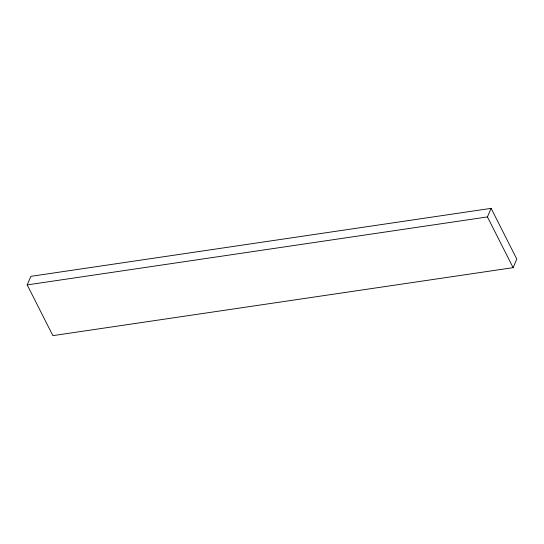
<?xml version="1.0" encoding="UTF-8"?>
<svg xmlns="http://www.w3.org/2000/svg" width="544" height="544" viewBox="0 0 544 544"><rect width="100%" height="100%" fill="white"/><g stroke="black" fill="none" stroke-linecap="round" stroke-linejoin="round"><path stroke-width="0.82" d="M27.2 284.906L30.886 276.345L491.123 208.359L516.8 259.094L513.114 267.655L52.877 335.641L27.2 284.906L487.444 216.92L491.123 208.359M487.444 216.92L513.114 267.655"/></g></svg>
